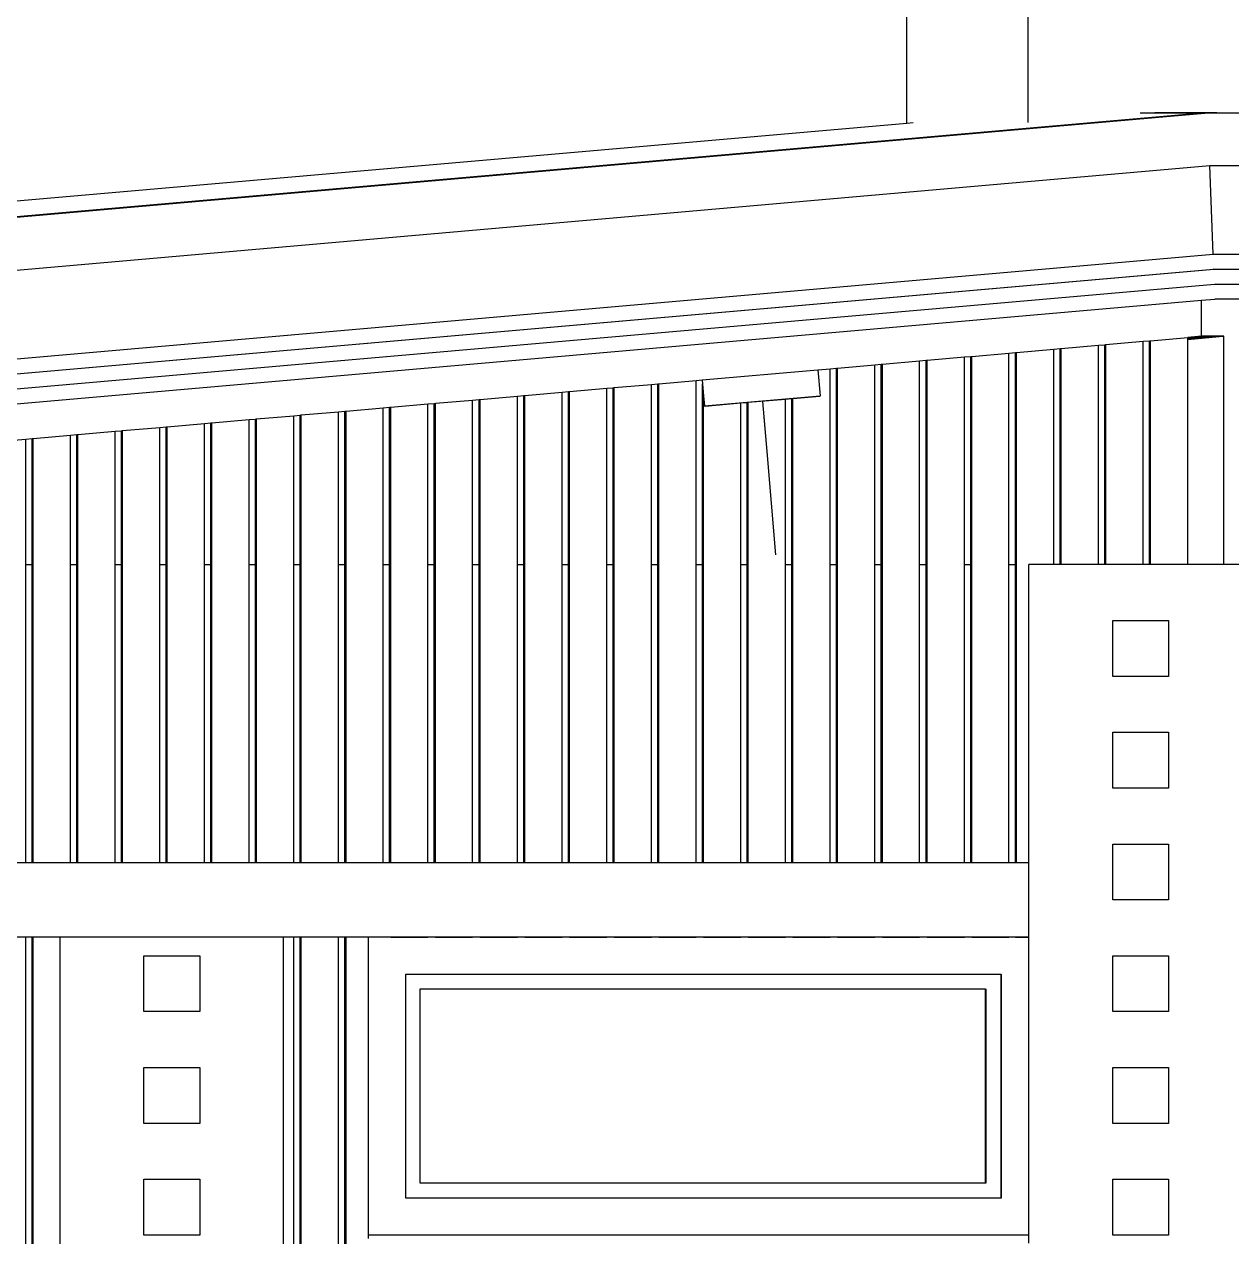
# Model space of a CAD drawing. Header units: inches. Extents: x 7263 to 14962, y 1317 to 2926.
# Drawn here: x 7433.776 to 7435.396, y 1496.725 to 1498.353 of the extents above; entities that cross this region are included whole.
import ezdxf

# ---------------------------------------------------------------- set-up
doc = ezdxf.new("R2010")
doc.units = ezdxf.units.IN
doc.header["$MEASUREMENT"] = 0
doc.layers.add('Layer2', color=2, linetype='Continuous')
doc.layers.add('Layer6', color=6, linetype='Continuous')
doc.styles.get("Standard").update_dxf_attribs({"font": ''})
doc.styles.get('Standard').set_extended_font_data('Tw Cen MT Condensed')
doc.dimstyles.get("Standard").update_dxf_attribs({"dimtxt": 0.2, "dimasz": 0.18, "dimexe": 0.18, "dimexo": 0.0625, "dimgap": 0.09, "dimtad": 0, "dimzin": 0, "dimdsep": 46, "dimtxsty": 'Standard', "dimblk": 'ARCHTICK', "dimcen": 0.09, "dimclrd": 8, "dimclre": 8, "dimclrt": 2, "dimadec": 0, "dimazin": 0, "dimtfac": 1, "dimtofl": 0, "dimtmove": 0, "dimatfit": 3, "dimfxl": 1, "dimtolj": 1, "dimtzin": 0, "dimarcsym": 0})

# ---------------------------------------------------------------- blocks, each defined once
blk = doc.blocks.new('_ArchTick')
at = {"color": 0, "linetype": 'ByBlock', "const_width": 0.15}
blk.add_lwpolyline([(-0.5, -0.5), (0.5, 0.5)], dxfattribs=at)

msp = doc.modelspace()

# ---------------------------------------------------------------- linework, layer by layer
for p, q in [((7435.1235, 1498.2208), (7435.1235, 1500.8773)), ((7434.9604, 1498.2201), (7434.9604, 1500.8631)), ((7431.2555, 1497.875), (7435.3561, 1498.2339)), ((7431.2561, 1497.875), (7435.3561, 1498.2339)), ((7431.2561, 1497.875), (7435.3566, 1498.2339)), ((7431.2645, 1497.875), (7435.3651, 1498.2339)), ((7435.2734, 1498.2339), (7435.3561, 1498.2339)), ((7435.3766, 1498.2339), (7435.2934, 1498.2339)), ((7435.3561, 1498.2339), (7435.3561, 1498.2339)), ((7435.3561, 1498.2339), (7435.3566, 1498.2339)), ((7435.3561, 1498.2339), (7435.3566, 1498.2339)), ((7435.3651, 1498.2339), (7435.3566, 1498.2339)), ((7435.3651, 1498.2339), (7435.685, 1498.2339)), ((7431.0182, 1497.875), (7434.9604, 1498.2201)), ((7434.9604, 1498.2201), (7434.9688, 1498.2208)), ((7431.2676, 1497.8041), (7435.3673, 1498.1629)), ((7435.3673, 1498.1629), (7435.3682, 1498.163)), ((7435.3716, 1498.044), (7435.3673, 1498.1629)), ((7435.3682, 1498.163), (7435.6531, 1498.163)), ((7431.2711, 1497.6851), (7435.3716, 1498.044)), ((7435.3716, 1498.044), (7435.6012, 1498.044)), ((7431.2714, 1497.6651), (7435.3719, 1498.024)), ((7431.2719, 1497.6651), (7435.3725, 1498.024)), ((7435.3725, 1498.024), (7435.3719, 1498.024)), ((7435.3725, 1498.024), (7435.6012, 1498.024)), ((7431.2728, 1497.6451), (7435.3734, 1498.004)), ((7435.3734, 1498.004), (7435.6115, 1498.004)), ((7435.3561, 1497.9824), (7435.374, 1497.9839)), ((7435.6115, 1497.9839), (7435.374, 1497.9839)), ((7431.2734, 1497.625), (7435.3561, 1497.9824)), ((7435.3561, 1497.9339), (7435.3561, 1497.9824)), ((7435.1676, 1497.9174), (7435.2176, 1497.9218)), ((7435.2176, 1497.9218), (7435.2262, 1497.9226)), ((7435.2176, 1497.6273), (7435.2176, 1497.9218)), ((7435.2262, 1497.9226), (7435.2276, 1497.9227)), ((7435.2262, 1497.6273), (7435.2262, 1497.9226)), ((7435.2276, 1497.9227), (7435.2776, 1497.9271)), ((7435.2276, 1497.6273), (7435.2276, 1497.9227)), ((7435.2776, 1497.9271), (7435.2861, 1497.9278)), ((7435.2776, 1497.6273), (7435.2776, 1497.9271)), ((7435.2861, 1497.9278), (7435.2876, 1497.9279)), ((7435.2861, 1497.6273), (7435.2861, 1497.9278)), ((7435.2876, 1497.9279), (7435.3375, 1497.9323)), ((7435.2876, 1497.6273), (7435.2876, 1497.9279)), ((7435.3375, 1497.9323), (7435.3559, 1497.9339)), ((7435.3375, 1497.9297), (7435.3847, 1497.9338)), ((7435.383, 1497.9338), (7435.3375, 1497.9298)), ((7435.3813, 1497.9338), (7435.3375, 1497.93)), ((7435.3796, 1497.9338), (7435.3375, 1497.9301)), ((7435.3779, 1497.9338), (7435.3375, 1497.9303)), ((7435.3762, 1497.9338), (7435.3375, 1497.9304)), ((7435.3745, 1497.9338), (7435.3375, 1497.9305)), ((7435.3728, 1497.9338), (7435.3375, 1497.9307)), ((7435.3711, 1497.9338), (7435.3375, 1497.9308)), ((7435.3694, 1497.9338), (7435.3375, 1497.931)), ((7435.3675, 1497.9338), (7435.3375, 1497.9311)), ((7435.3375, 1497.9314), (7435.3644, 1497.9338)), ((7435.3375, 1497.9316), (7435.3627, 1497.9338)), ((7435.361, 1497.9338), (7435.3375, 1497.9317)), ((7435.3593, 1497.9338), (7435.3375, 1497.9319)), ((7435.3576, 1497.9338), (7435.3375, 1497.932)), ((7435.3559, 1497.9338), (7435.3375, 1497.9322)), ((7435.3644, 1497.9337), (7435.3375, 1497.9313)), ((7435.3375, 1497.9322), (7435.3375, 1497.9323)), ((7435.3375, 1497.932), (7435.3375, 1497.9322)), ((7435.3375, 1497.9319), (7435.3375, 1497.932)), ((7435.3375, 1497.9317), (7435.3375, 1497.9319)), ((7435.3375, 1497.9316), (7435.3375, 1497.9317)), ((7435.3375, 1497.9314), (7435.3375, 1497.9316)), ((7435.3375, 1497.9313), (7435.3375, 1497.9314)), ((7435.3375, 1497.9311), (7435.3375, 1497.9313)), ((7435.3375, 1497.931), (7435.3375, 1497.9311)), ((7435.3375, 1497.9308), (7435.3375, 1497.931)), ((7435.3375, 1497.9307), (7435.3375, 1497.9308)), ((7435.3375, 1497.9305), (7435.3375, 1497.9307)), ((7435.3375, 1497.9304), (7435.3375, 1497.9305)), ((7435.3375, 1497.9303), (7435.3375, 1497.9304)), ((7435.3375, 1497.9301), (7435.3375, 1497.9303)), ((7435.3375, 1497.93), (7435.3375, 1497.9301)), ((7435.3375, 1497.9298), (7435.3375, 1497.93)), ((7435.3375, 1497.9297), (7435.3375, 1497.9298)), ((7435.3375, 1497.6273), (7435.3375, 1497.9297)), ((7435.3559, 1497.9338), (7435.3559, 1497.9339)), ((7435.3559, 1497.9338), (7435.3573, 1497.9339)), ((7435.3559, 1497.9339), (7435.3561, 1497.9339)), ((7435.3573, 1497.9339), (7435.3561, 1497.9339)), ((7435.3576, 1497.9339), (7435.3573, 1497.9339)), ((7435.359, 1497.9339), (7435.3576, 1497.9339)), ((7435.3576, 1497.9338), (7435.3576, 1497.9339)), ((7435.3576, 1497.9338), (7435.359, 1497.9339)), ((7435.3593, 1497.9339), (7435.359, 1497.9339)), ((7435.3593, 1497.9338), (7435.3593, 1497.9339)), ((7435.3607, 1497.9339), (7435.3593, 1497.9339)), ((7435.3593, 1497.9338), (7435.3607, 1497.9339)), ((7435.361, 1497.9339), (7435.3607, 1497.9339)), ((7435.361, 1497.9338), (7435.361, 1497.9339)), ((7435.3624, 1497.9339), (7435.361, 1497.9339)), ((7435.361, 1497.9338), (7435.3624, 1497.9339)), ((7435.3627, 1497.9339), (7435.3624, 1497.9339)), ((7435.3641, 1497.9339), (7435.3627, 1497.9339)), ((7435.3627, 1497.9338), (7435.3627, 1497.9339)), ((7435.3627, 1497.9338), (7435.3641, 1497.9339)), ((7435.3644, 1497.9339), (7435.3641, 1497.9339)), ((7435.3658, 1497.9339), (7435.3644, 1497.9339)), ((7435.3644, 1497.9338), (7435.3644, 1497.9339)), ((7435.3644, 1497.9338), (7435.3658, 1497.9339)), ((7435.3644, 1497.9337), (7435.3644, 1497.9338)), ((7435.3658, 1497.9338), (7435.3644, 1497.9337)), ((7435.3658, 1497.9338), (7435.3658, 1497.9339)), ((7435.3661, 1497.9339), (7435.3658, 1497.9339)), ((7435.3661, 1497.9338), (7435.3658, 1497.9338)), ((7435.3661, 1497.9338), (7435.3661, 1497.9339)), ((7435.3675, 1497.9339), (7435.3661, 1497.9339)), ((7435.3661, 1497.9338), (7435.3675, 1497.9339)), ((7435.3675, 1497.9338), (7435.3675, 1497.9339)), ((7435.3677, 1497.9339), (7435.3675, 1497.9339)), ((7435.3677, 1497.9338), (7435.3675, 1497.9338)), ((7435.3677, 1497.9338), (7435.3677, 1497.9339)), ((7435.3692, 1497.9339), (7435.3677, 1497.9339)), ((7435.3677, 1497.9338), (7435.3692, 1497.9339)), ((7435.3694, 1497.9339), (7435.3692, 1497.9339)), ((7435.3694, 1497.9338), (7435.3694, 1497.9339)), ((7435.3709, 1497.9339), (7435.3694, 1497.9339)), ((7435.3694, 1497.9338), (7435.3709, 1497.9339)), ((7435.3711, 1497.9339), (7435.3709, 1497.9339)), ((7435.3711, 1497.9338), (7435.3711, 1497.9339)), ((7435.3725, 1497.9339), (7435.3711, 1497.9339)), ((7435.3711, 1497.9338), (7435.3725, 1497.9339)), ((7435.3728, 1497.9339), (7435.3725, 1497.9339)), ((7435.3728, 1497.9338), (7435.3728, 1497.9339)), ((7435.3742, 1497.9339), (7435.3728, 1497.9339)), ((7435.3728, 1497.9338), (7435.3742, 1497.9339)), ((7435.3745, 1497.9339), (7435.3742, 1497.9339)), ((7435.3745, 1497.9338), (7435.3745, 1497.9339)), ((7435.3759, 1497.9339), (7435.3745, 1497.9339)), ((7435.3745, 1497.9338), (7435.3759, 1497.9339)), ((7435.3762, 1497.9339), (7435.3759, 1497.9339)), ((7435.3762, 1497.9338), (7435.3762, 1497.9339)), ((7435.3776, 1497.9339), (7435.3762, 1497.9339)), ((7435.3762, 1497.9338), (7435.3776, 1497.9339)), ((7435.3779, 1497.9339), (7435.3776, 1497.9339)), ((7435.3779, 1497.9338), (7435.3779, 1497.9339)), ((7435.3793, 1497.9339), (7435.3779, 1497.9339)), ((7435.3779, 1497.9338), (7435.3793, 1497.9339)), ((7435.3796, 1497.9339), (7435.3793, 1497.9339)), ((7435.381, 1497.9339), (7435.3796, 1497.9339)), ((7435.3796, 1497.9338), (7435.3796, 1497.9339)), ((7435.3796, 1497.9338), (7435.381, 1497.9339)), ((7435.3813, 1497.9339), (7435.381, 1497.9339)), ((7435.3813, 1497.9338), (7435.3813, 1497.9339)), ((7435.3827, 1497.9339), (7435.3813, 1497.9339)), ((7435.3813, 1497.9338), (7435.3827, 1497.9339)), ((7435.383, 1497.9339), (7435.3827, 1497.9339)), ((7435.383, 1497.9338), (7435.383, 1497.9339)), ((7435.3844, 1497.9339), (7435.383, 1497.9339)), ((7435.383, 1497.9338), (7435.3844, 1497.9339)), ((7435.3847, 1497.9339), (7435.3844, 1497.9339)), ((7435.3861, 1497.9339), (7435.3847, 1497.9339)), ((7435.3847, 1497.9338), (7435.3847, 1497.9339)), ((7435.3847, 1497.9338), (7435.3861, 1497.9339)), ((7435.3861, 1497.6273), (7435.3861, 1497.9339)), ((7434.9877, 1497.9017), (7435.0377, 1497.9061)), ((7435.0377, 1497.9061), (7435.0462, 1497.9068)), ((7435.0377, 1497.6273), (7435.0377, 1497.9061)), ((7435.0462, 1497.9068), (7435.0476, 1497.9069)), ((7435.0462, 1497.6273), (7435.0462, 1497.9068)), ((7435.0476, 1497.9069), (7435.0976, 1497.9113)), ((7435.0476, 1497.2273), (7435.0476, 1497.9069)), ((7435.0976, 1497.9113), (7435.1062, 1497.9121)), ((7435.0976, 1497.6273), (7435.0976, 1497.9113)), ((7435.1062, 1497.9121), (7435.1076, 1497.9122)), ((7435.1062, 1497.6273), (7435.1062, 1497.9121)), ((7435.1076, 1497.9122), (7435.1576, 1497.9166)), ((7435.1076, 1497.2273), (7435.1076, 1497.9122)), ((7435.1576, 1497.9166), (7435.1662, 1497.9173)), ((7435.1576, 1497.6273), (7435.1576, 1497.9166)), ((7435.1662, 1497.9173), (7435.1676, 1497.9174)), ((7435.1662, 1497.6273), (7435.1662, 1497.9173)), ((7435.1676, 1497.6273), (7435.1676, 1497.9174)), ((7434.6859, 1497.8753), (7434.8413, 1497.8889)), ((7434.8413, 1497.8889), (7434.8577, 1497.8903)), ((7434.8413, 1497.8889), (7434.8444, 1497.8538)), ((7434.8577, 1497.8903), (7434.8663, 1497.8911)), ((7434.8577, 1497.6273), (7434.8577, 1497.8903)), ((7434.8663, 1497.8911), (7434.8677, 1497.8912)), ((7434.8663, 1497.6273), (7434.8663, 1497.8911)), ((7434.8677, 1497.8912), (7434.9177, 1497.8956)), ((7434.8677, 1497.2273), (7434.8677, 1497.8912)), ((7434.9177, 1497.8956), (7434.9263, 1497.8963)), ((7434.9177, 1497.6273), (7434.9177, 1497.8956)), ((7434.9263, 1497.8963), (7434.9277, 1497.8964)), ((7434.9263, 1497.6273), (7434.9263, 1497.8963)), ((7434.9277, 1497.8964), (7434.9777, 1497.9008)), ((7434.9277, 1497.2273), (7434.9277, 1497.8964)), ((7434.9777, 1497.9008), (7434.9863, 1497.9016)), ((7434.9777, 1497.6273), (7434.9777, 1497.9008)), ((7434.9863, 1497.9016), (7434.9877, 1497.9017)), ((7434.9863, 1497.6273), (7434.9863, 1497.9016)), ((7434.9877, 1497.6273), (7434.9877, 1497.9017)), ((7434.6178, 1497.8693), (7434.6264, 1497.8701)), ((7434.6264, 1497.8701), (7434.6278, 1497.8702)), ((7434.6264, 1497.6273), (7434.6264, 1497.8701)), ((7434.6278, 1497.8702), (7434.6778, 1497.8746)), ((7434.6278, 1497.6273), (7434.6278, 1497.8702)), ((7434.6778, 1497.8746), (7434.6859, 1497.8753)), ((7434.6778, 1497.6273), (7434.6778, 1497.8746)), ((7434.6859, 1497.8753), (7434.6864, 1497.8701)), ((7434.6859, 1497.8753), (7434.6864, 1497.8695)), ((7434.6859, 1497.8753), (7434.6859, 1497.8753)), ((7434.6864, 1497.8695), (7434.6864, 1497.8701)), ((7434.6864, 1497.8701), (7434.6878, 1497.8538)), ((7434.3879, 1497.8492), (7434.4379, 1497.8536)), ((7434.4379, 1497.8536), (7434.4465, 1497.8543)), ((7434.4379, 1497.6273), (7434.4379, 1497.8536)), ((7434.4465, 1497.8543), (7434.4479, 1497.8544)), ((7434.4465, 1497.6273), (7434.4465, 1497.8543)), ((7434.4479, 1497.8544), (7434.4979, 1497.8588)), ((7434.4479, 1497.2273), (7434.4479, 1497.8544)), ((7434.4979, 1497.8588), (7434.5065, 1497.8596)), ((7434.4979, 1497.6273), (7434.4979, 1497.8588)), ((7434.5065, 1497.8596), (7434.5079, 1497.8597)), ((7434.5065, 1497.6273), (7434.5065, 1497.8596)), ((7434.5079, 1497.8597), (7434.5578, 1497.8641)), ((7434.5079, 1497.2273), (7434.5079, 1497.8597)), ((7434.5578, 1497.8641), (7434.5664, 1497.8648)), ((7434.5578, 1497.6273), (7434.5578, 1497.8641)), ((7434.5664, 1497.8648), (7434.5678, 1497.8649)), ((7434.5664, 1497.6273), (7434.5664, 1497.8648)), ((7434.5678, 1497.8649), (7434.6178, 1497.8693)), ((7434.5678, 1497.2273), (7434.5678, 1497.8649)), ((7434.6178, 1497.6273), (7434.6178, 1497.8693)), ((7434.6864, 1497.6273), (7434.6864, 1497.8695)), ((7434.6864, 1497.8695), (7434.6878, 1497.8532)), ((7434.6878, 1497.8532), (7434.6878, 1497.8538)), ((7434.6878, 1497.8538), (7434.6882, 1497.8491)), ((7434.689, 1497.8404), (7434.8444, 1497.8538)), ((7434.8444, 1497.8538), (7434.8438, 1497.8531)), ((7434.208, 1497.8334), (7434.258, 1497.8378)), ((7434.258, 1497.8378), (7434.2665, 1497.8386)), ((7434.258, 1497.6273), (7434.258, 1497.8378)), ((7434.2665, 1497.8386), (7434.268, 1497.8387)), ((7434.2665, 1497.6273), (7434.2665, 1497.8386)), ((7434.268, 1497.8387), (7434.3179, 1497.8431)), ((7434.268, 1497.6273), (7434.268, 1497.8387)), ((7434.3179, 1497.8431), (7434.3265, 1497.8438)), ((7434.3179, 1497.6273), (7434.3179, 1497.8431)), ((7434.3265, 1497.8438), (7434.3279, 1497.8439)), ((7434.3265, 1497.6273), (7434.3265, 1497.8438)), ((7434.3279, 1497.8439), (7434.3779, 1497.8483)), ((7434.3279, 1497.2273), (7434.3279, 1497.8439)), ((7434.3779, 1497.8483), (7434.3865, 1497.8491)), ((7434.3779, 1497.6273), (7434.3779, 1497.8483)), ((7434.3865, 1497.8491), (7434.3879, 1497.8492)), ((7434.3865, 1497.6273), (7434.3865, 1497.8491)), ((7434.3879, 1497.2273), (7434.3879, 1497.8492)), ((7434.6878, 1497.2273), (7434.6878, 1497.8532)), ((7434.6878, 1497.8532), (7434.6881, 1497.8491)), ((7434.6881, 1497.8491), (7434.689, 1497.8404)), ((7434.6882, 1497.8491), (7434.6881, 1497.8491)), ((7434.6882, 1497.8491), (7434.689, 1497.8404)), ((7434.689, 1497.8404), (7434.6897, 1497.8398)), ((7434.7378, 1497.844), (7434.6897, 1497.8398)), ((7434.7464, 1497.8447), (7434.7378, 1497.844)), ((7434.7378, 1497.6273), (7434.7378, 1497.844)), ((7434.7478, 1497.8448), (7434.7464, 1497.8447)), ((7434.7464, 1497.6273), (7434.7464, 1497.8447)), ((7434.7977, 1497.8492), (7434.7478, 1497.8448)), ((7434.7478, 1497.2273), (7434.7478, 1497.8448)), ((7434.7667, 1497.8465), (7434.7725, 1497.7793)), ((7434.7667, 1497.8465), (7434.7699, 1497.81)), ((7434.8063, 1497.8499), (7434.7977, 1497.8492)), ((7434.7977, 1497.6273), (7434.7977, 1497.8492)), ((7434.8077, 1497.85), (7434.8063, 1497.8499)), ((7434.8063, 1497.6273), (7434.8063, 1497.8499)), ((7434.8438, 1497.8531), (7434.8077, 1497.85)), ((7434.8077, 1497.2273), (7434.8077, 1497.85)), ((7434.0281, 1497.8177), (7434.078, 1497.8221)), ((7434.078, 1497.8221), (7434.0866, 1497.8228)), ((7434.078, 1497.6273), (7434.078, 1497.8221)), ((7434.0866, 1497.8228), (7434.088, 1497.823)), ((7434.0866, 1497.6273), (7434.0866, 1497.8228)), ((7434.088, 1497.823), (7434.138, 1497.8273)), ((7434.088, 1497.2273), (7434.088, 1497.823)), ((7434.138, 1497.8273), (7434.1466, 1497.8281)), ((7434.138, 1497.6273), (7434.138, 1497.8273)), ((7434.1466, 1497.8281), (7434.148, 1497.8282)), ((7434.1466, 1497.6273), (7434.1466, 1497.8281)), ((7434.148, 1497.8282), (7434.198, 1497.8326)), ((7434.148, 1497.2273), (7434.148, 1497.8282)), ((7434.198, 1497.8326), (7434.2066, 1497.8333)), ((7434.198, 1497.6273), (7434.198, 1497.8326)), ((7434.2066, 1497.8333), (7434.208, 1497.8334)), ((7434.2066, 1497.6273), (7434.2066, 1497.8333)), ((7434.208, 1497.2273), (7434.208, 1497.8334)), ((7433.8481, 1497.802), (7433.8981, 1497.8063)), ((7433.8981, 1497.8063), (7433.9067, 1497.8071)), ((7433.8981, 1497.6273), (7433.8981, 1497.8063)), ((7433.9067, 1497.8071), (7433.9081, 1497.8072)), ((7433.9067, 1497.6273), (7433.9067, 1497.8071)), ((7433.9081, 1497.8072), (7433.9581, 1497.8116)), ((7433.9081, 1497.6273), (7433.9081, 1497.8072)), ((7433.9581, 1497.8116), (7433.9667, 1497.8123)), ((7433.9581, 1497.6273), (7433.9581, 1497.8116)), ((7433.9667, 1497.8123), (7433.9681, 1497.8125)), ((7433.9667, 1497.6273), (7433.9667, 1497.8123)), ((7433.9681, 1497.8125), (7434.0181, 1497.8168)), ((7433.9681, 1497.2273), (7433.9681, 1497.8125)), ((7434.0181, 1497.8168), (7434.0266, 1497.8176)), ((7434.0181, 1497.6273), (7434.0181, 1497.8168)), ((7434.0266, 1497.8176), (7434.0281, 1497.8177)), ((7434.0266, 1497.6273), (7434.0266, 1497.8176)), ((7434.0281, 1497.2273), (7434.0281, 1497.8177)), ((7433.7282, 1497.7915), (7433.7782, 1497.7958)), ((7433.7782, 1497.7958), (7433.7867, 1497.7966)), ((7433.7782, 1497.6273), (7433.7782, 1497.7958)), ((7433.7867, 1497.7966), (7433.7882, 1497.7967)), ((7433.7867, 1497.6273), (7433.7867, 1497.7966)), ((7433.7882, 1497.7967), (7433.8381, 1497.8011)), ((7433.7882, 1497.2273), (7433.7882, 1497.7967)), ((7433.8381, 1497.8011), (7433.8467, 1497.8018)), ((7433.8381, 1497.6273), (7433.8381, 1497.8011)), ((7433.8467, 1497.8018), (7433.8481, 1497.802)), ((7433.8467, 1497.6273), (7433.8467, 1497.8018)), ((7433.8481, 1497.2273), (7433.8481, 1497.802)), ((7434.7725, 1497.7793), (7434.7845, 1497.6404)), ((7433.7782, 1497.6273), (7433.7867, 1497.6273)), ((7433.7782, 1497.2273), (7433.7782, 1497.6273)), ((7433.7867, 1497.2273), (7433.7867, 1497.6273)), ((7433.8381, 1497.6273), (7433.8467, 1497.6273)), ((7433.8381, 1497.2273), (7433.8381, 1497.6273)), ((7433.8467, 1497.2273), (7433.8467, 1497.6273)), ((7433.8981, 1497.6273), (7433.9067, 1497.6273)), ((7433.8981, 1497.2273), (7433.8981, 1497.6273)), ((7433.9067, 1497.6273), (7433.9081, 1497.6273)), ((7433.9067, 1497.2273), (7433.9067, 1497.6273)), ((7433.9081, 1497.2273), (7433.9081, 1497.6273)), ((7433.9581, 1497.6273), (7433.9667, 1497.6273)), ((7433.9581, 1497.2273), (7433.9581, 1497.6273)), ((7433.9667, 1497.2273), (7433.9667, 1497.6273)), ((7434.0181, 1497.6273), (7434.0266, 1497.6273)), ((7434.0181, 1497.2273), (7434.0181, 1497.6273)), ((7434.0266, 1497.2273), (7434.0266, 1497.6273)), ((7434.078, 1497.6273), (7434.0866, 1497.6273)), ((7434.078, 1497.2273), (7434.078, 1497.6273)), ((7434.0866, 1497.2273), (7434.0866, 1497.6273)), ((7434.138, 1497.6273), (7434.1466, 1497.6273)), ((7434.138, 1497.2273), (7434.138, 1497.6273)), ((7434.1466, 1497.2273), (7434.1466, 1497.6273)), ((7434.198, 1497.6273), (7434.2066, 1497.6273)), ((7434.198, 1497.2273), (7434.198, 1497.6273)), ((7434.2066, 1497.2273), (7434.2066, 1497.6273)), ((7434.258, 1497.6273), (7434.2665, 1497.6273)), ((7434.258, 1497.2273), (7434.258, 1497.6273)), ((7434.2665, 1497.6273), (7434.268, 1497.6273)), ((7434.2665, 1497.2273), (7434.2665, 1497.6273)), ((7434.268, 1497.2273), (7434.268, 1497.6273)), ((7434.3179, 1497.6273), (7434.3265, 1497.6273)), ((7434.3179, 1497.2273), (7434.3179, 1497.6273)), ((7434.3265, 1497.2273), (7434.3265, 1497.6273)), ((7434.3779, 1497.6273), (7434.3865, 1497.6273)), ((7434.3779, 1497.2273), (7434.3779, 1497.6273)), ((7434.3865, 1497.2273), (7434.3865, 1497.6273)), ((7434.4379, 1497.6273), (7434.4465, 1497.6273)), ((7434.4379, 1497.2273), (7434.4379, 1497.6273)), ((7434.4465, 1497.2273), (7434.4465, 1497.6273)), ((7434.4979, 1497.6273), (7434.5065, 1497.6273)), ((7434.4979, 1497.2273), (7434.4979, 1497.6273)), ((7434.5065, 1497.2273), (7434.5065, 1497.6273)), ((7434.5578, 1497.6273), (7434.5664, 1497.6273)), ((7434.5578, 1497.2273), (7434.5578, 1497.6273)), ((7434.5664, 1497.2273), (7434.5664, 1497.6273)), ((7434.6178, 1497.6273), (7434.6264, 1497.6273)), ((7434.6178, 1497.2273), (7434.6178, 1497.6273)), ((7434.6264, 1497.6273), (7434.6278, 1497.6273)), ((7434.6264, 1497.2273), (7434.6264, 1497.6273)), ((7434.6278, 1497.2273), (7434.6278, 1497.6273)), ((7434.6778, 1497.6273), (7434.6864, 1497.6273)), ((7434.6778, 1497.2273), (7434.6778, 1497.6273)), ((7434.6864, 1497.2273), (7434.6864, 1497.6273)), ((7434.7378, 1497.6273), (7434.7464, 1497.6273)), ((7434.7378, 1497.2273), (7434.7378, 1497.6273)), ((7434.7464, 1497.2273), (7434.7464, 1497.6273)), ((7434.7977, 1497.6273), (7434.8063, 1497.6273)), ((7434.7977, 1497.2273), (7434.7977, 1497.6273)), ((7434.8063, 1497.2273), (7434.8063, 1497.6273)), ((7434.8577, 1497.6273), (7434.8663, 1497.6273)), ((7434.8577, 1497.2273), (7434.8577, 1497.6273)), ((7434.8663, 1497.2273), (7434.8663, 1497.6273)), ((7434.9177, 1497.6273), (7434.9263, 1497.6273)), ((7434.9177, 1497.2273), (7434.9177, 1497.6273)), ((7434.9263, 1497.2273), (7434.9263, 1497.6273)), ((7434.9777, 1497.6273), (7434.9863, 1497.6273)), ((7434.9777, 1497.2273), (7434.9777, 1497.6273)), ((7434.9863, 1497.6273), (7434.9877, 1497.6273)), ((7434.9863, 1497.2273), (7434.9863, 1497.6273)), ((7434.9877, 1497.2273), (7434.9877, 1497.6273)), ((7435.0377, 1497.6273), (7435.0462, 1497.6273)), ((7435.0377, 1497.2273), (7435.0377, 1497.6273)), ((7435.0462, 1497.2273), (7435.0462, 1497.6273)), ((7435.0976, 1497.6273), (7435.1062, 1497.6273)), ((7435.0976, 1497.2273), (7435.0976, 1497.6273)), ((7435.1062, 1497.2273), (7435.1062, 1497.6273)), ((7433.7782, 1495.4773), (7433.7782, 1497.1273)), ((7433.7867, 1495.4773), (7433.7867, 1497.1273)), ((7433.7882, 1495.4773), (7433.7882, 1497.1273)), ((7434.138, 1494.4773), (7434.138, 1497.1273)), ((7434.1466, 1494.4773), (7434.1466, 1497.1273)), ((7434.148, 1494.4973), (7434.148, 1497.1273)), ((7434.198, 1494.4973), (7434.198, 1497.1273)), ((7434.2066, 1494.898), (7434.2066, 1497.1273)), ((7434.208, 1494.898), (7434.208, 1497.1273)), ((7434.258, 1497.1273), (7434.238, 1497.1273)), ((7434.238, 1496.7273), (7434.238, 1497.1273)), ((7434.2665, 1497.1273), (7434.258, 1497.1273)), ((7434.268, 1497.1273), (7434.2665, 1497.1273)), ((7434.268, 1497.1273), (7434.3179, 1497.1273)), ((7434.3265, 1497.1273), (7434.3179, 1497.1273)), ((7434.3279, 1497.1273), (7434.3265, 1497.1273)), ((7434.3279, 1497.1273), (7434.3779, 1497.1273)), ((7434.3865, 1497.1273), (7434.3779, 1497.1273)), ((7434.3879, 1497.1273), (7434.3865, 1497.1273)), ((7434.3879, 1497.1273), (7434.4379, 1497.1273)), ((7434.4465, 1497.1273), (7434.4379, 1497.1273)), ((7434.4479, 1497.1273), (7434.4465, 1497.1273)), ((7434.4479, 1497.1273), (7434.4979, 1497.1273)), ((7434.5065, 1497.1273), (7434.4979, 1497.1273)), ((7434.5079, 1497.1273), (7434.5065, 1497.1273)), ((7434.5079, 1497.1273), (7434.5578, 1497.1273)), ((7434.5664, 1497.1273), (7434.5578, 1497.1273)), ((7434.5678, 1497.1273), (7434.5664, 1497.1273)), ((7434.5678, 1497.1273), (7434.6178, 1497.1273)), ((7434.6264, 1497.1273), (7434.6178, 1497.1273)), ((7434.6278, 1497.1273), (7434.6264, 1497.1273)), ((7434.6278, 1497.1273), (7434.6778, 1497.1273)), ((7434.6864, 1497.1273), (7434.6778, 1497.1273)), ((7434.6878, 1497.1273), (7434.6864, 1497.1273)), ((7434.6878, 1497.1273), (7434.7378, 1497.1273)), ((7434.7464, 1497.1273), (7434.7378, 1497.1273)), ((7434.7478, 1497.1273), (7434.7464, 1497.1273)), ((7434.7478, 1497.1273), (7434.7977, 1497.1273)), ((7434.8063, 1497.1273), (7434.7977, 1497.1273)), ((7434.8077, 1497.1273), (7434.8063, 1497.1273)), ((7434.8077, 1497.1273), (7434.8577, 1497.1273)), ((7434.8663, 1497.1273), (7434.8577, 1497.1273)), ((7434.8677, 1497.1273), (7434.8663, 1497.1273)), ((7434.8677, 1497.1273), (7434.9177, 1497.1273)), ((7434.9263, 1497.1273), (7434.9177, 1497.1273)), ((7434.9277, 1497.1273), (7434.9263, 1497.1273)), ((7434.9277, 1497.1273), (7434.9777, 1497.1273)), ((7434.9863, 1497.1273), (7434.9777, 1497.1273)), ((7434.9877, 1497.1273), (7434.9863, 1497.1273)), ((7434.9877, 1497.1273), (7435.0377, 1497.1273)), ((7435.0462, 1497.1273), (7435.0377, 1497.1273)), ((7435.0476, 1497.1273), (7435.0462, 1497.1273)), ((7435.0476, 1497.1273), (7435.0976, 1497.1273)), ((7435.1062, 1497.1273), (7435.0976, 1497.1273)), ((7435.1062, 1497.1273), (7435.1076, 1497.1273)), ((7435.1076, 1497.1273), (7435.1243, 1497.1273)), ((7434.288, 1497.0773), (7434.288, 1496.7773)), ((7435.0869, 1497.0773), (7434.288, 1497.0773)), ((7435.0869, 1497.0773), (7435.0876, 1497.0773)), ((7435.0869, 1496.7773), (7435.0869, 1497.0773)), ((7435.0876, 1496.7773), (7435.0876, 1497.0773)), ((7434.3072, 1497.0573), (7434.3072, 1496.7973)), ((7435.0662, 1497.0573), (7434.3072, 1497.0573)), ((7435.0662, 1496.7973), (7435.0662, 1497.0573)), ((7435.0662, 1497.0573), (7435.0669, 1497.0573)), ((7435.0669, 1496.7973), (7435.0669, 1497.0573)), ((7434.3072, 1496.7973), (7435.0662, 1496.7973)), ((7435.0662, 1496.7973), (7435.0669, 1496.7973)), ((7434.288, 1496.7773), (7435.0869, 1496.7773)), ((7435.0869, 1496.7773), (7435.0876, 1496.7773)), ((7435.1243, 1496.7273), (7434.238, 1496.7273)), ((7434.238, 1496.7229), (7434.238, 1496.7273))]:
    msp.add_line(p, q)
at = {"layer": 'Layer2'}
for p, q in [((7435.1576, 1497.6273), (7435.1243, 1497.6273)), ((7435.1243, 1497.1273), (7435.1243, 1497.6273)), ((7435.1662, 1497.6273), (7435.1576, 1497.6273)), ((7435.1676, 1497.6273), (7435.1662, 1497.6273)), ((7435.2176, 1497.6273), (7435.1676, 1497.6273)), ((7435.2262, 1497.6273), (7435.2176, 1497.6273)), ((7435.2276, 1497.6273), (7435.2262, 1497.6273)), ((7435.2776, 1497.6273), (7435.2276, 1497.6273)), ((7435.2861, 1497.6273), (7435.2776, 1497.6273)), ((7435.2876, 1497.6273), (7435.2861, 1497.6273)), ((7435.3375, 1497.6273), (7435.2876, 1497.6273)), ((7435.3861, 1497.6273), (7435.3375, 1497.6273)), ((7435.4243, 1497.6273), (7435.3861, 1497.6273)), ((7435.2368, 1497.5523), (7435.3118, 1497.5523)), ((7435.2368, 1497.4773), (7435.2368, 1497.5523)), ((7435.3118, 1497.5523), (7435.3118, 1497.4773)), ((7435.3118, 1497.4773), (7435.2368, 1497.4773)), ((7435.2368, 1497.3273), (7435.2368, 1497.4023)), ((7435.2368, 1497.4023), (7435.3118, 1497.4023)), ((7435.3118, 1497.4023), (7435.3118, 1497.3273)), ((7435.3118, 1497.3273), (7435.2368, 1497.3273)), ((7435.2368, 1497.1773), (7435.2368, 1497.2523)), ((7435.2368, 1497.2523), (7435.3118, 1497.2523)), ((7435.3118, 1497.2523), (7435.3118, 1497.1773)), ((7433.7282, 1497.2273), (7435.1243, 1497.2273)), ((7435.3118, 1497.1773), (7435.2368, 1497.1773)), ((7435.1243, 1497.1273), (7433.7282, 1497.1273)), ((7433.8243, 1494.4773), (7433.8243, 1497.1273)), ((7434.1243, 1494.4773), (7434.1243, 1497.1273)), ((7435.1243, 1496.7273), (7435.1243, 1497.1273)), ((7433.9368, 1497.0273), (7433.9368, 1497.1023)), ((7433.9368, 1497.1023), (7434.0118, 1497.1023)), ((7434.0118, 1497.1023), (7434.0118, 1497.0273)), ((7435.2368, 1497.0273), (7435.2368, 1497.1023)), ((7435.2368, 1497.1023), (7435.3118, 1497.1023)), ((7435.3118, 1497.1023), (7435.3118, 1497.0273)), ((7434.0118, 1497.0273), (7433.9368, 1497.0273)), ((7435.3118, 1497.0273), (7435.2368, 1497.0273)), ((7433.9368, 1496.9523), (7434.0118, 1496.9523)), ((7433.9368, 1496.8773), (7433.9368, 1496.9523)), ((7434.0118, 1496.9523), (7434.0118, 1496.8773)), ((7435.2368, 1496.9523), (7435.3118, 1496.9523)), ((7435.2368, 1496.8773), (7435.2368, 1496.9523)), ((7435.3118, 1496.9523), (7435.3118, 1496.8773)), ((7434.0118, 1496.8773), (7433.9368, 1496.8773)), ((7435.3118, 1496.8773), (7435.2368, 1496.8773)), ((7433.9368, 1496.8023), (7434.0118, 1496.8023)), ((7433.9368, 1496.7273), (7433.9368, 1496.8023)), ((7434.0118, 1496.8023), (7434.0118, 1496.7273)), ((7435.2368, 1496.8023), (7435.3118, 1496.8023)), ((7435.2368, 1496.7273), (7435.2368, 1496.8023)), ((7435.3118, 1496.8023), (7435.3118, 1496.7273)), ((7434.0118, 1496.7273), (7433.9368, 1496.7273)), ((7435.1243, 1496.7164), (7435.1243, 1496.7273)), ((7435.3118, 1496.7273), (7435.2368, 1496.7273))]:
    msp.add_line(p, q, dxfattribs=at)

# ---------------------------------------------------------------- leaders
at = {"layer": 'Layer6', "annotation_type": 0, "has_hookline": 1, "hookline_direction": 0, "text_width": 3.3429}
msp.add_leader([(7429.8883, 1496.3913), (7429.8883, 1503.2548), (7443.5007, 1503.2548)], dimstyle='Standard', dxfattribs=at)

doc.saveas('drawing.dxf')
